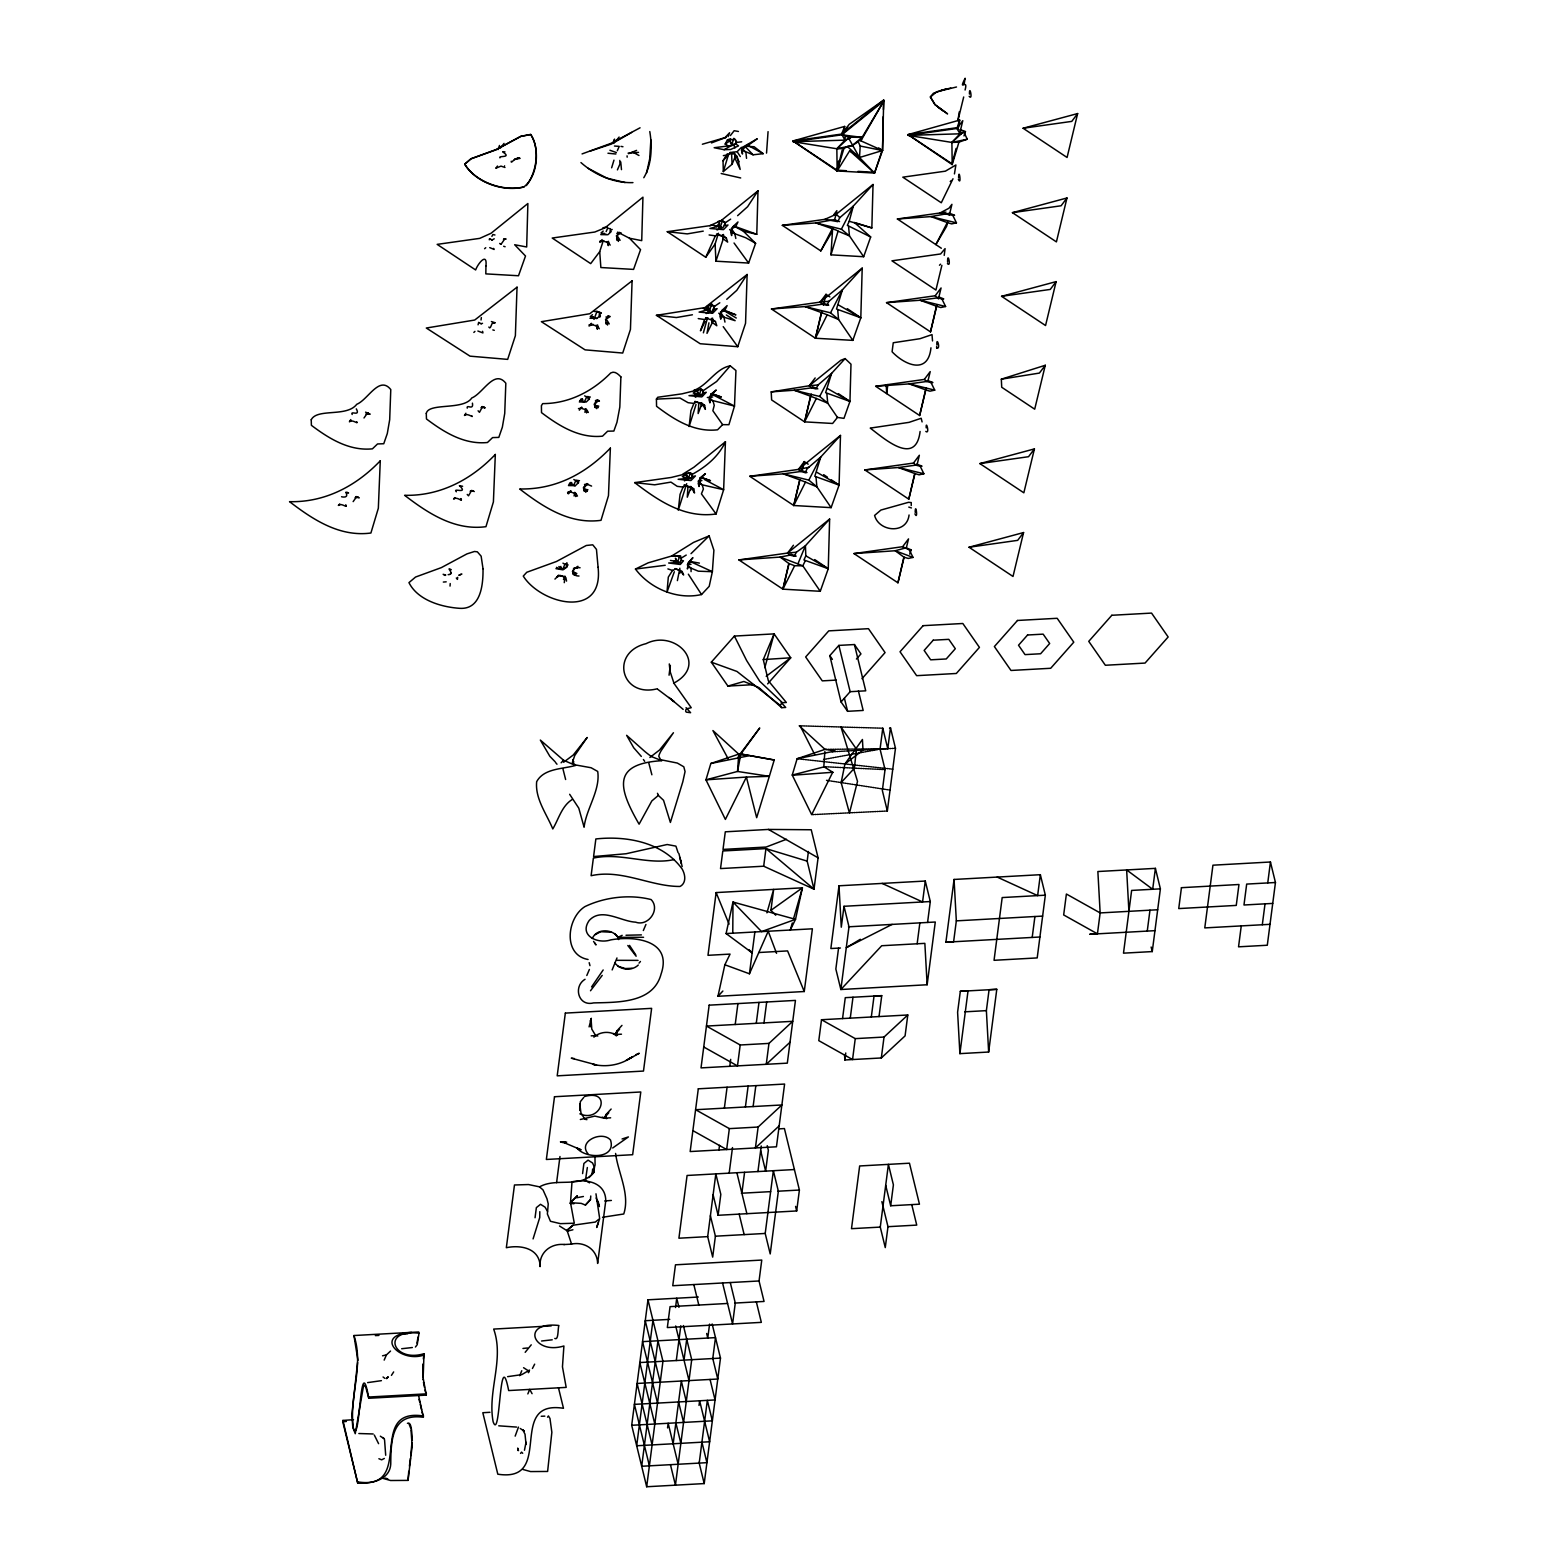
<?xml version="1.0" encoding="UTF-8"?>
<svg xmlns="http://www.w3.org/2000/svg" width="1565" height="1565" viewBox="0 0 1565 1565"><rect width="100%" height="100%" fill="white"/><g stroke="black" fill="none" stroke-linecap="round" stroke-linejoin="round"><path stroke-width="1.5" d="M677.391 580.615L679.856 568.212M732.772 933.19L732.987 902.027L795.509 919.34L802.415 887.824L716.124 892.578L707.986 955.315L730.072 954.102L724.849 964.764L717.963 996.279L804.254 991.525L812.391 928.808L726.101 933.562L732.987 902.027L761.549 931.605L795.509 919.34L790.305 930.021L792.32 922.978M539.808 1211.682L539.749 1217.492L533.078 1238.913M587.345 1167.529L585.349 1181.066M650.884 139.872L649.69 158.867L646.599 172.874M699.027 395.671L701.277 389.079L682.066 393.832L657.73 397.256L656.42 399.114L656.557 406.294C674.359 419.753 694.156 432.507 717.572 429.808L722.619 424.643L728.918 424.702L734.494 406.098L735.941 370.533L730.249 365.858C715.948 368.225 707.713 385.44 693.823 390.409L701.277 389.333L703.624 390.409L716.633 381.488L730.249 365.858M686.057 707.654L690.595 712.701L686.37 712.153A3.56 2.465 -13.7 0 1 685.666 711.116L685.822 709.884A3.56 2.465 -13.7 0 1 686.82 708.749L691.241 707.713L674.026 683.436L670.113 671.541L670.309 665.399L669.057 675.2M599.532 1217.609L595.972 1193.802M734.122 226.162L743.453 231.268L755.602 243.318L748.618 263.057L715.929 261.199L715.107 244.042L718.394 233.244M725.436 441.76C718.609 456.413 706.461 466.429 692.786 474.038L690.419 472.982L682.966 474.058L693.882 467.25L725.436 441.76L723.636 489.728L716.066 513.985C684.433 518.485 658.493 500.82 634.705 482.626L671.209 477.462L690.419 472.728L688.17 479.32M747.131 274.481L745.546 323.29L737.761 346.706L700.181 343.733L656.42 315.328L704.876 307.62L747.131 274.481L736.782 290.347L726.747 299.306M743.453 231.268L756.775 234.3L757.988 190.832L721.191 220.567L709.845 225.673L667.277 231.698L705.756 257.266L715.107 244.042M854.275 222.406L870.668 236.98L863.665 256.719L830.976 254.841L832.639 228.236M829.626 519.071L805.427 545.716L805.819 555.849L803.94 559.957L828.257 568.721L829.626 519.071L787.586 553.051L738.915 559.918L782.891 589.164L820.256 591.296L828.257 568.721L814.719 559.585M840.483 435.422L820.745 457.019L814.798 476.308L839.094 485.091L840.483 435.422L798.424 469.402L749.772 476.288L793.748 505.515L831.113 507.647L839.094 485.091L831.367 479.868M845.1 358.6L831.602 373.37L825.635 392.678L849.952 401.442L850.988 364.195L845.1 358.6L840.816 360.283L809.281 385.753L771.212 391.876L771.623 399.936L804.606 421.865L832.619 423.469L837.471 417.425L843.965 418.364L849.952 401.442L838.351 393.617M862.198 268.143L842.459 289.74L836.493 309.029L860.809 317.793L862.198 268.143L820.138 302.123L771.467 308.99L815.443 338.236L852.827 340.368L860.809 317.793L847.271 308.657M870.668 236.98L847.35 225.38L849.228 221.271L871.842 227.942L873.035 184.494L836.238 214.229L824.912 219.335L782.324 225.34L820.803 250.928L831.582 232.618M843.457 133.318L844.67 126.413L792.986 140.948L837.158 170.937L874.522 173.069L882.523 150.514L883.247 116.632M883.443 109.55L883.716 100.082L849.208 124.359L841.657 134.062L792.986 140.948L836.962 170.174L846.313 170.702M847.447 146.582L852.24 145.545L862.1 137.387L858.207 141.75L860.202 146.034L882.523 150.514L860.867 140.85L862.1 137.387L851.458 137.231L841.833 134.825L883.892 100.845L862.1 137.387L841.833 134.825L793.181 141.711L836.845 148.773L843.887 148.519L847.447 146.582L859.498 157.517L882.523 150.514L883.716 100.082L841.657 134.062L844.963 140.146L836.845 148.773L837.158 170.937L849.697 150.749L859.498 157.517L874.522 173.069L882.327 149.751M560.818 567.802L560.857 566.393M571.675 484.172L571.714 482.763M582.513 399.721L579.754 400.601L582.532 400.66L582.571 399.114M357.563 1362.548L351.832 1414.76L352.79 1427.358L355.255 1433.716L363.686 1384.927L365.74 1387.079L368.773 1398.269L426.286 1395.1L423.333 1378.98M411.947 1442.597L410.773 1455.626M715.929 261.199L723.265 238.878L723.48 234.476M621.481 169.626L620.738 161.899M708.945 322.82L706.989 333.365L712.368 322.527L712.623 318.106M528.54 1370.588L528.422 1372.701L529.518 1370.099L521.751 1374.637L507.627 1376.652M687.915 486.911L687.289 497.2L691.084 487.087L683.925 485.091L693.764 488.886L694.527 493.014L691.084 487.087L693.764 488.886M698.773 403.261L698.147 413.551L701.942 403.457L694.762 401.442L704.602 405.237L705.385 409.365L701.942 403.457L704.602 405.237M860.202 146.034L859.498 157.517L848.563 138.033L851.458 137.231M914.919 513.829C918.342 521.165 915.466 501.035 915.192 512.303M936.633 346.55L936.633 347.763M958.328 179.271C961.751 186.607 958.876 166.457 958.602 177.725M742.182 148.401L742.475 154.055L741.536 150.436L743.179 146.914L757.284 138.757L746.779 146.288L743.179 146.914M679.836 573.24L680.032 570.443L674.985 568.623L682.105 571.381L683.631 575.001L680.032 570.443M738.582 756.306L737.526 771.447L705.952 779.84L725.378 819.414L746.407 777.062L769.334 776.338L774.225 759.984L740.832 754.017L737.78 757.773M824.872 751.552L823.816 766.694L833.128 772.445M766.537 153.096L768.063 131.636M422.804 1364.132L422.765 1377.122M539.612 1186.837C556.397 1177.213 581.026 1189.009 594.035 1172.165L594.407 1167.236L592.568 1162.991L588.068 1160.154L583.902 1163.48L582.591 1173.593M844.963 140.146L845.276 135.959L850.382 137.955L844.963 140.146L793.181 141.711M958.093 129.289L959.717 120.075L908.052 134.59L952.205 164.599L951.892 142.435L960.01 133.808L960.323 129.621L965.448 131.617L963.981 135.92M571.01 1202.742L581.202 1203.368L585.427 1205.07L590.474 1199.612L590.768 1195.993M482.607 331.291L482.705 332.034M341.581 496.692C340.779 496.692 349.249 498.863 346.061 492.779M911.241 505.554L911.26 502.561L908.463 502.326L880.919 510.053L874.6 515.433C878.806 531.807 906.781 534.682 909.069 514.983M922.098 421.924L921.179 418.266L909.069 422.354L870.257 428.106C884.577 438.983 915.779 466.663 920.103 431.471M592.665 1168.996L592.118 1174.22L588.988 1177.623M719.802 302.788L714.462 306.388L712.016 311.533L708.925 311.65L703.35 308.442L706.891 307.464M563.596 762.253L573.26 755.015L587.149 737.487L574.746 755.504L572.36 762.468L575.294 764.894L591.12 767.75L597.713 771.447C600.53 790.266 586.249 808.694 584.097 827.22L578.796 808.186L569.66 794.296M730.659 219.139L725.378 222.7L722.874 227.884L712.701 225.008L709.845 225.673M566.863 562.676C568.486 569.327 560.72 570.208 556.475 567.352M423.352 1358.929L424.017 1353.686C392.874 1363.174 380.452 1328.802 419.009 1333.204L418.716 1331.972L353.944 1335.532C364.273 1366.03 348.76 1397.369 353.397 1428.199C360.459 1447.605 359.637 1345.744 368.773 1398.269M418.579 1395.511L423.411 1417.264C393.324 1413.156 390.976 1437.042 390.781 1461.945C391.367 1479.786 371.883 1483.933 357.739 1483.17L342.755 1421.685L342.931 1420.433L353.514 1419.69M357.739 1483.17L342.931 1420.433M419.009 1333.204L417.229 1344.648L415.429 1347.015M408.739 1471.315L408.035 1480.392L390.565 1480.51L381.86 1478.064M409.424 1466.092L410.441 1458.247M408.035 1480.392L412.162 1446.099L411.008 1429.999M424.017 1353.686L423.078 1379.704M556.592 1182.651L559.977 1156.515M712.153 1323.97L720.487 1358.107L704.211 1483.581L646.678 1486.75L631.693 1425.285L647.969 1299.811L698.303 1297.033M652.957 1320.312L636.681 1445.767L709.63 1441.756L699.633 1400.773L699.027 1405.429M657.965 1340.794L641.689 1466.268L706.911 1462.669L701.922 1442.167M646.678 1486.75L662.954 1361.276L647.969 1299.811M675.532 1307.518L676.726 1298.226L678.956 1307.342M667.551 1427.926L668.157 1423.27L678.154 1464.253M676.295 1360.533L680.814 1325.692M673.165 1443.771L681.303 1381.034L686.292 1401.516M684.003 1360.122L686.722 1339.21M710.393 1215.712L715.401 1236.193L712.681 1257.106L707.693 1236.624L715.831 1173.887L720.819 1194.369L718.1 1215.281L796.683 1210.958L799.402 1190.046L784.417 1128.561L779.624 1128.834M718.941 1149.962L719.528 1145.306M724.36 1108.137L727.079 1087.225M729.779 1066.313L730.698 1059.349M735.217 1024.488L737.917 1003.576M790.032 1042.231L766.263 1064.317L768.963 1043.405L792.731 1021.319L706.441 1026.073L740.206 1044.99L737.487 1065.902L703.741 1046.985M724.849 964.764L749.439 973.782L754.878 931.977M763.681 866.208L765.95 848.602L807.168 861.122L814.015 889.174L763.681 866.208L720.526 868.575L722.815 850.969L765.95 848.602L814.015 889.174L818.084 857.816L811.237 829.763L768.435 829.43L725.299 831.817L723.01 849.423L766.165 847.037L786.452 839.27M709.591 1324.107L707.771 1338.036L706.676 1333.497M729.173 1173.144L732.498 1147.575M699.203 1463.079L707.341 1400.362L712.349 1420.844L631.693 1425.285M745.41 1106.964L748.129 1086.051M756.267 1023.334L758.986 1002.422M775.77 915.232L770.939 910.321L773.638 889.409L766.928 912.845M741.869 1193.215L744.588 1172.302M753.117 1106.553L755.836 1085.641M763.974 1022.904L766.694 1001.991M692.884 1130.634L726.649 1149.532L729.349 1128.619L695.603 1109.722L781.894 1104.968L758.125 1127.035L755.406 1147.947L779.174 1125.881M757.929 1171.559L761.255 1145.991M807.168 861.122L808.42 851.477M759.045 1280.972L761.764 1260.06L675.474 1264.813L672.754 1285.726L759.045 1280.972L764.053 1301.454L734.768 1303.078M765.207 1233.455L773.364 1170.718L778.353 1191.2L770.215 1253.937L765.207 1233.455L715.401 1236.193M821.508 1019.734L818.788 1040.647L852.553 1059.544L855.253 1038.632L821.508 1019.734L907.798 1014.981L905.079 1035.893L881.31 1057.96L844.846 1059.975L844.572 1055.103M927.576 922.45L930.295 901.538L925.287 881.036L838.996 885.79L830.859 948.527L840.444 947.999M838.566 948.116L835.847 969.028L840.855 989.51L927.145 984.757L935.283 922.02L848.465 926.813M930.295 901.538L844.005 906.291L841.285 927.204L838.996 885.79M842.557 1018.561L845.276 997.668L881.741 995.653L879.021 1016.565M886.181 811.061L887.335 811.003L882.347 790.521L885.047 769.608L880.058 749.126L882.777 728.214L881.623 728.175M844.846 1059.975L845.746 1052.991M850.264 1018.15L852.984 997.238M886.592 748.716L887.766 748.696L890.485 727.784L889.526 728.195M887.335 811.003L895.473 748.285L890.485 727.784M871.314 1016.976L874.033 996.064L881.741 995.653M881.31 1057.96L884.029 1037.047L907.798 1014.981M880.273 1227.097L888.411 1164.38L893.4 1184.861L890.681 1205.774L919.457 1204.189L909.461 1163.206L859.654 1165.964L851.497 1228.682L880.273 1227.097L885.262 1247.598L887.981 1226.686L881.878 1201.646M917.149 943.773L919.868 922.861M925.287 881.036L922.568 901.949L882.151 883.423M954.063 879.452L956.332 920.866L953.613 941.758L945.906 942.189L954.063 879.452L1040.353 874.698L1045.342 895.18L1037.204 957.917L994.049 960.304L1002.187 897.567L1045.342 895.18M996.788 989.315L960.323 991.31L957.604 1012.222L959.893 1053.636L988.65 1052.032L996.788 989.315L989.08 989.726L986.38 1010.638L988.65 1052.032M959.893 1053.636L968.031 990.899L960.323 991.31M1032.196 937.435L1034.915 916.523M1040.353 874.698L1037.634 895.61L997.198 877.085M1154.97 930.666L1089.729 934.266L1097.437 933.836L1100.156 912.923L1097.867 871.529L1155.4 868.36L1160.389 888.842L1152.251 951.579L1123.494 953.163L1131.632 890.426L1160.389 888.842M1147.262 931.077L1149.962 910.184M1155.4 868.36L1152.681 889.272L1126.643 869.944L1128.913 911.339M1241.26 925.913L1238.541 946.825L1267.298 945.24L1275.455 882.504L1270.447 862.002L1212.934 865.191L1204.776 927.908L1270.017 924.328M1262.309 924.739L1265.029 903.827M1267.748 882.914L1270.447 862.002M723.265 238.878L723.656 236.159L716.477 234.163L726.317 237.958L727.666 242.125L723.265 238.878L722.541 234.672M385.694 1455.254L384.54 1439.643M616.63 1034.172L617.119 1030.67L621.97 1025.388M605.772 1117.801L606.261 1114.319L611.132 1109.037M418.031 1337.077L416.975 1343.161M499.959 157.85C497.885 155.326 512.342 158.28 502.932 152.079M712.799 319.808L715.459 321.608L716.809 325.755L712.368 322.527L712.799 319.808L711.058 318.947M965.077 90.007C968.579 77.096 957.663 93 965.136 78.25L964.177 83.727M932.525 340.935L932.016 334.617L920.005 338.705L893.263 342.755L892.089 351.773C905.353 365.701 928.299 374.602 930.96 347.821M450.035 586.093L450.211 583.549M352.184 414.49C349.875 410.108 360.791 417.112 356.311 408.856M467.25 408.152C466.135 403.848 473.882 410.949 472.434 403.144M456.393 491.782C451.952 487.341 468.581 494.579 459.777 485.952M584.958 412.378L585.564 408.641M574.101 496.007L574.727 492.29M959.267 111.839L957.897 120.681L963.688 96.991M613.793 143.471L614.556 139.109L613.226 142.65M843.887 148.519L837.158 170.937L838.586 160.96M589.086 1026.894L591.335 1018.306L590.377 1021.221L590.866 1019.539L591.061 1027.012L591.061 1018.815L591.785 1029.124L595.678 1035.6L597.791 1036.01M738.66 755.934L759.729 727.979L740.832 754.017L737.526 771.447L769.334 776.338L756.678 817.693L746.407 777.062L705.952 779.84L710.843 763.485L738.719 754.134L748.109 755.934L710.843 763.485M501.113 244.16L504.576 239.23L503.48 239.367L506.121 239.034L504.263 238.78M947.588 262.157C947.412 250.028 951.598 268.163 947.431 263.566M850.558 812.783L849.404 812.841L841.148 782.578L844.944 763.955L862.432 739.482L863 750.085L844.944 763.955L846.137 764.092M719.098 227.453L719.587 222.7L716.555 226.671L709.943 228.47L723.5 229.625L727.999 224.988L724.615 225.653L725.378 222.7L721.191 220.567M708.26 311.083L708.73 306.329L705.756 310.3L699.086 312.1L712.642 313.254L717.142 308.638L713.777 309.303L714.462 306.388L712.153 304.784M944.204 255.388L945.084 248.62L940.624 253.96L891.952 260.827L935.929 290.053L941.876 265.365M478.675 322.312L478.068 324.816M489.278 239.817L489.532 238.682M821.39 312.57L827.2 314.8L815.443 338.236L821.39 312.57L805.036 306.584L771.467 308.99M810.533 396.199L816.343 398.449L804.606 421.865L810.533 396.199L794.179 390.233L771.212 391.876M799.676 479.849L805.505 482.098L793.748 505.515L799.676 479.849L783.341 473.862L749.772 476.288M820.256 591.296L802.825 565.826L794.648 565.728L782.891 589.164L788.819 563.498L780.172 557.081L738.915 559.918M969.459 94.096C969.283 83.395 973.234 101.373 969.146 96.287M930.51 331.878L936.437 306.212L920.103 300.245L886.533 302.651L930.51 331.878L936.848 305.527M919.653 415.527L925.58 389.861L909.245 383.875L875.676 386.301L919.653 415.527L926.323 387.787M936.907 345.024C936.222 335.419 941.132 349.328 936.809 348.154M908.796 499.176L914.723 473.51L898.388 467.524L864.819 469.93L908.796 499.176L914.919 473.745M897.938 582.806L903.885 557.14L895.219 550.743L853.962 553.58L897.938 582.806L904.061 557.394M926.226 427.871C925.658 419.009 930.177 434.796 925.795 431.412M837.158 170.937L842.166 150.142M834.751 219.452L836.864 210.669L833.93 214.562M815.443 338.236L821.801 311.885M823.386 305.292L826.027 294.318L829.88 296.92M804.606 421.865L811.276 394.126M793.748 505.515L799.871 480.083M802.082 470.85L804.312 461.597L808.186 464.199M782.891 589.164L789.014 563.733M952.029 163.836L956.098 148.421M960.558 129.934L962.788 120.681L956.9 128.487L908.228 135.373L951.892 142.435L958.934 142.161L967.287 139.207L963.61 131.675L951.892 142.435L967.287 139.207M947.705 221.897L946.649 226.279L935.85 244.59L947.295 222.582L951.657 223.893L956.45 222.836L952.772 215.324L939.959 212.996L948.977 208.223L951.931 204.33L949.29 215.305M938.433 298.954L941.074 287.96L935.185 295.765L886.533 302.651M927.986 380.862L930.216 371.609L924.328 379.415L875.676 386.301M917.149 464.492L919.359 455.259L913.49 463.064L864.819 469.93M906.291 548.141L908.522 538.888L902.633 546.694L853.962 553.58M1077.639 113.56L1067.076 157.478L1023.099 128.252L1077.639 113.56L1071.771 121.385L1023.099 128.252M1066.978 197.972L1056.414 241.89L1012.438 212.664L1066.978 197.972L1061.09 205.778L1012.438 212.664M1056.121 281.622L1045.557 325.54L1001.58 296.313L1056.121 281.622L1050.252 289.427L1001.58 296.313M1045.283 365.271L1034.7 409.189L1001.717 387.259L1001.326 379.18L1039.395 373.076L1045.283 365.271L1001.326 379.18M1034.426 448.901L1023.843 492.818L979.886 463.592L1034.426 448.901L1028.538 456.706L979.886 463.592M1023.569 532.55L1013.005 576.468L969.028 547.241L1023.569 532.55L1017.68 540.355L969.028 547.241M564.261 582.669L565.082 576.742L557.805 575.568M849.502 812.841L857.522 781.404L840.992 727.001L856.388 749.048L854.431 768.161L841.148 782.578M707.36 318.438L703.389 332.836M954.435 173.911L955.882 164.99L945.377 171.172L902.809 177.178L941.289 202.765L953.007 178.762M587.11 410.989L586.601 412.906L586.288 409.111M576.253 494.638L575.764 496.555L575.431 492.74M849.228 221.271L853.316 206.091L873.035 184.494M498.042 149.555L499.509 145.447M688.013 566.863L687.407 568.975L688.228 562.657L692.904 557.649L688.463 563.302L688.013 566.863L698.342 571.186L712.368 571.695L713.894 550.234L709.141 535.876L693.549 542.409L671.698 556.005L648.184 562.833L635.449 569.054C650.179 588.694 677.293 600.08 701.531 594.543L709.199 586.347L712.368 571.695L689.519 561.189M608.511 241.323L608.296 245.607L607.142 241.538M836.962 170.174L838.938 163.151M519.697 1375.694L521.771 1370.744M793.67 918.283L802.415 887.824L770.939 910.321M589.399 969.439L586.797 975.504M643.332 930.529L645.934 924.465M830.976 254.841L838.058 231.17L836.59 230.231L815.893 222.934L782.324 225.34M952.205 164.599L958.934 142.161M793.025 775.203L832.697 772.288L811.668 814.661L792.242 775.066L797.133 758.732L825.009 749.381L835.084 750.887M611.641 167.807L613.969 160.139M734.768 157.772L740.167 169.411L737.174 156.441L733.046 152.509L734.748 154.055L734.768 157.772L732.107 164.227L723.323 171.602L728.684 153.937M597.634 324.972L597.361 329.256L596.206 325.187M696.034 404.455L689.128 426.521L690.908 410.773L693.901 403.418L697.247 401.638M515.159 1436.142L518.465 1427.104M593.976 319.377L596.989 311.396L594.309 311.455M457.684 577.309L457.43 579.363L456.315 578.013M617.608 232.109L629.463 238.232L640.554 249.657L633.571 269.395L600.862 267.537L599.708 251.652L602.779 242.242M764.815 667.668L774.108 633.884L734.396 636.075L711.312 662.171L727.921 686.076L753.606 684.648M731.657 144.997L733.868 138.287M720.448 226.769L722.6 220.235L718.042 221.467M709.591 310.398L711.742 303.884L706.774 306.642M598.339 1222.539L596.676 1227.488L599.708 1218.568L595.346 1222.05L573.044 1225.219L566.941 1230.11L571.577 1244.136L563.87 1244.547M599.199 315.465L599.552 312.413L597.869 312.276M564.945 576.116L563.478 579.5M448.157 574.668C455.885 574.394 444.636 566.119 451.287 569.758M686.683 483.702L678.271 510.17L680.051 494.403L683.044 487.067L686.409 485.287M677.332 562.97L679.582 556.377L671.698 556.005L680.619 555.868L681.323 560.544L679.503 562.539L668.646 562.989L680.286 564.476L683.475 560.818L681.205 560.231M909.715 554.147L911.182 549.824L906.057 547.828L895.219 550.743L913.021 557.414L909.343 549.902L902.633 546.694M732.166 228.412L731.638 235.572L730.757 232.422L732.772 226.827L737.976 221.956L735.687 226.671L732.166 228.412L732.772 226.827M721.309 312.061L720.78 319.201L719.9 316.052L721.915 310.476L727.119 305.605L724.83 310.379L721.309 312.061L721.915 310.476M610.057 231.816L610.487 228.705L608.824 228.549M612.15 969.928L616.982 957.956M711.058 394.106L709.043 399.701L709.923 402.851L711.058 394.106L716.242 390.018L710.451 395.71L713.973 394.38L721.328 397.06L713.092 394.243M700.201 477.755L698.205 483.35L699.066 486.5L700.201 477.755L705.385 473.667L699.594 479.34L703.115 478.029L710.49 480.709L702.235 477.873M674.319 571.753L667.003 592.118L668.314 577.113L672.559 570.443L676.021 568.897M715.459 321.608L705.619 317.812L708.104 318.008L704.563 319.514L700.455 330.841L705.091 321.334M339.703 503.95L338.549 505.436C341.307 502.287 347.899 508.997 345.826 504.908M454.75 497.611L453.615 499.098C457 495.851 463.338 503.128 460.873 498.57M571.069 1244.155C584.332 1241.241 597.282 1249.3 597.634 1263.444L605.772 1200.727C605.616 1182.475 586.582 1178.68 572.007 1181.81L570.501 1202.663L577.329 1195.797L570.501 1202.663L574.296 1223.224L560.407 1223.654L550.45 1221.287L547.378 1213.99L548.239 1203.896L546.987 1198.77L543.016 1189.909L539.534 1186.857L528.501 1184.549L514.474 1184.979L506.336 1247.716C520.91 1244.586 539.945 1248.381 540.101 1266.633C538.888 1252.528 550.88 1243.099 564.398 1244.527M734.2 143.96L724.106 149.692L714.149 147.716L734.005 145.232L736.763 142.435L735.315 139.481L733.32 139.285M705.756 257.266L715.361 235.826L718.961 234.359M728.097 136.585L729.603 132.751L724.928 137.7M841.657 134.062L844.67 126.413M963.61 131.675L965.448 131.617L960.01 133.808L956.9 128.487L959.717 120.075M797.974 563.752L805.427 545.716L796.409 552.21L794.296 556.24L789.914 555.125L780.172 557.081L802.825 565.826L805.153 561.013M527.835 1393.926L529.713 1389.387L532.08 1393.691M679.503 562.539L681.166 562.872M781.15 702.372L785.689 707.458L781.737 707.673L780.074 705.287L782.383 702.685L786.334 702.47L768.356 680.775L763.27 659.589L774.108 633.884L790.716 657.789L767.613 683.885M603.171 969.967L591.57 986.948M384.168 1360.102L386.438 1354.879L390.546 1351.064M606.144 231.6L607.846 227.747L606.731 227.14L594.798 232.031L552.21 238.037L590.69 263.624L599.708 251.652M350.814 419.577L349.406 421.807C351.714 418.892 358.287 424.252 356.761 422.178M465.881 413.238L464.472 415.449C467.211 412.456 474.058 418.442 471.808 415.84M749.439 973.782L768.219 931.234L776.553 953.339M617.314 150.729L619.231 146.367L614.478 146.034M584.664 401.344L586.621 397.06L584.684 395.847M573.807 484.993L575.764 480.709L573.827 479.496M562.97 568.623L564.926 564.359L562.97 563.146M547.535 1417.186L548.435 1415.934L549.961 1418.438L551.858 1432.288L547.613 1471.452L530.574 1471.57L522.749 1469.418M407.428 1423.309C412.182 1420.824 411.771 1436.377 412.319 1440.367M839.544 221.604L834.419 219.609L815.893 222.934L841.383 229.194L853.316 206.091L839.818 217.633L837.705 221.663L824.912 219.335M830.526 312.824L842.459 289.74L828.961 301.282L826.848 305.312L822.466 304.197L805.036 306.584L830.526 312.824L838.586 319.514L852.827 340.368M819.688 396.473L831.602 373.37L818.104 384.912L816.011 388.961L811.609 387.846L794.179 390.233L819.688 396.473L827.729 403.164L837.471 417.425M808.831 480.122L820.745 457.019L807.247 468.561L805.153 472.61L800.771 471.495L783.341 473.862L808.831 480.122L816.891 486.813L831.113 507.647M451.013 572.986L450.446 573.866M820.803 250.928L832.228 228.92M525.175 1352.316L531.239 1344.824M532.433 1368.475L534.663 1364.152M497.494 166.027L495.772 168.277L500.976 166.105L504.986 167.475M524.471 1450.246L526.016 1442.245L526.075 1444.475L525.018 1434.225L522.788 1429.823L524.275 1431.212L520.226 1428.473M700.572 389.411L702.861 390.898L702.92 392.932L706.285 392.267L701.805 396.904L688.991 395.652L701.531 394.497L702.861 395.573M689.715 473.06L692.004 474.547L692.063 476.582L695.447 475.916L690.947 480.553L678.134 479.281L690.674 478.127M491.899 236.374L492.897 234.535L494.97 234.985M481.042 320.003L481.355 317.558M728.644 146.073L725.182 144.058L727.432 139.911L730.679 138.659M579.304 410.187L581.711 407.076M568.447 493.836L570.853 490.725L567.704 493.445L569.582 491.782M617.412 169.881L619.916 164.09L619.799 160.412M599.786 317.186L600.412 316.071M617.119 1030.67L614.986 1034.524L616.375 1035.913M606.261 1114.319L604.149 1118.173L594.817 1116.099L580.341 1119.503M860.867 140.85L883.892 100.845M616.317 235.924L621.051 232.774M605.479 319.573L610.194 316.521L607.572 316.013M592.313 938.491C596.558 928.358 612.424 928.651 618.019 937.337L618.625 939.587M443.325 582.063L446.201 581.828M723.323 171.602L723.03 160.726L727.373 153.703M602.212 975.386L590.494 990.762M594.622 403.203L599.082 400.562L595.346 400.933L596.891 400.894M583.765 486.852L588.225 484.211L584.508 484.563L586.034 484.544M643.802 177.725C651.862 164.286 652.292 146.699 649.788 131.558M711.977 312.53L714.031 309.322M391.426 1375.381L393.656 1371.918M741.536 150.436L748.363 144.352M757.988 190.832L747.62 206.697L737.604 215.677M557.473 577.172L558.842 575.255L554.949 579.089M567.234 566.863L562.989 569.836L555.947 568.662M841.833 134.825L847.721 127.019M826.848 305.312L828.687 305.234L823.562 303.238L822.466 304.197L820.138 302.123L826.027 294.318M817.83 388.883L812.705 386.888L811.609 387.846L809.281 385.753L815.169 377.947M805.153 472.61L806.973 472.532L801.847 470.537L800.771 471.495L798.424 469.402L804.312 461.597M794.296 556.24L796.135 556.162L791.01 554.166L789.914 555.125L787.586 553.051L793.455 545.246M520.558 1453.416L521.575 1452.124L522.71 1453.298M723.03 160.726L730.738 152.529L730.053 153.703L734.2 153.742M504.047 143.393L500.487 147.912M619.114 137.055L615.495 141.633M611.23 231.542L607.944 234.691L600.764 234.613M730.386 135.568L734.161 130.717L738.445 131.48M600.373 315.191L597.106 318.341L589.927 318.262M491.88 240.13L494.227 238.78M602.114 239.602L599.806 242.34L603.738 240.58M386.653 1378.628L388.237 1376.77L386.418 1378.413M591.355 323.309L589.046 326.029L592.881 324.229M639.048 963.101L640.437 961.477M619.642 1029.105L614.986 1034.524C608.492 1030.826 599.356 1032.059 593.898 1037.145M608.785 1112.735L604.149 1118.173L610.643 1117.821M858.403 690.908L863.176 710.451L847.604 711.312L841.07 701.942L829.802 655.637L838.86 645.406L854.431 644.545L860.946 653.916L856.427 659.041M841.07 701.942L850.147 691.691L865.719 690.83L854.431 644.545M861.982 678.682L885.066 652.585L868.458 628.68L828.765 630.871L805.662 656.967L822.271 680.873L836.297 680.09M585.427 1205.07L590.474 1199.612M717.963 996.279L722.874 991.036M594.035 1172.165L592.118 1174.22L595.091 1164.966L594.954 1156.32M691.006 553.677L709.141 535.876M701.159 395.182L703.311 392.952L702.861 390.898M690.322 478.812L692.454 476.582L692.004 474.547M561.131 762.781L563.576 760.257L575.529 765.461C562.461 769.197 543.955 768.2 536.658 781.678C534.995 798.796 546.576 813.761 552.797 828.941C558.685 819.004 561.855 805.916 572.144 799.539M729.896 152.548L737.135 151.688L741.517 147.306M473.843 332.445L474.938 331.369M939.489 265.248L940.585 264.172M619.584 232.305L616.669 236.041L616.943 240.384M608.726 315.974L605.812 319.671L606.105 324.014M484.602 248.737L485.756 247.7M950.229 181.54L951.383 180.503M567.802 1229.894L573.044 1225.219M482.529 323.329L481.022 323.779M526.349 185.589C536.678 172.678 540.238 148.127 530.672 134.512L520.754 136.448L496.066 149.829L471.045 158.828L464.746 164.208C475.682 182.146 503.226 191.889 523.845 186.939C538.047 176.023 539.984 148.499 530.652 134.453L520.812 136.292L496.027 149.575L470.948 158.75L464.727 164.149C475.467 182.42 503.147 192.241 523.864 186.998M603.21 231.072L601.019 232.97L606.261 234.437M592.47 314.702L590.259 316.6L596.813 318.517M597.869 399.897L594.504 405.159L595.248 407.643L594.876 406.254L598.163 407.702L594.133 404.2M587.012 483.546L583.647 488.808L584.41 491.293L584.019 489.884L587.305 491.351L583.276 487.83M612.697 1147.986L628.406 1136.933L622.068 1138.987M583.706 1097.495L580.361 1101.643L579.793 1108.255L580.185 1110.622L579.774 1103.716L580.928 1112.774L584.821 1119.229L586.934 1119.64M638.266 965.038C631.849 971.356 619.74 970.163 614.732 962.631M585.036 979.279C573.044 986.42 578.248 1006.804 593.526 1002.911C617.686 1002.226 653.29 1003.439 661.056 974.115C672.852 940.037 634.197 935.577 610.604 939.919C597.771 944.282 578.62 935.596 589.183 920.513C601.508 906.996 620.777 921.452 635.586 922.157C648.419 926.871 660.665 909.206 651.099 899.562C629.834 894.124 604.716 897.038 584.899 906.624C566.941 917.872 562.578 954.963 588.068 959.482M766.204 676.295L790.716 657.789L763.27 659.589M459.23 575.079L461.088 574.277M595.306 934.598L600.686 931.684L610.976 932.192M809.085 467.27L798.424 469.402M717.024 229.938L721.426 228.138L719.607 225.693L716.555 226.671M706.167 313.567L710.569 311.768L708.749 309.322L705.756 310.3M695.31 397.217L699.477 394.478L697.149 390.957L693.217 392.971L698.088 395.299M684.472 480.866L688.639 478.127L686.292 474.606L682.36 476.601L687.231 478.949M725.182 144.058L729.896 140.83L730.307 142.122M339.292 504.673L338.412 505.26L339.938 504.595M673.576 683.259C709.512 664.264 674.887 628.895 646.071 643.665C609.724 652.331 620.894 698.049 657.163 688.815M458.917 575.216L461.89 574.042M686.233 555.066L681.147 558.177L678.858 556.69M858.207 141.75L852.24 145.545L836.845 148.773L848.563 138.033L850.382 137.955M557.14 576.683L559.135 575.47M886.279 385.538L887.844 384.579L886.67 393.597L886.279 385.538L887.257 389.079M629.952 1058.37L632.827 1056.629L626.215 1060.366L629.952 1058.37C619.134 1065.315 605.616 1067.31 593.174 1064.376L596.519 1064.963L571.284 1058.175L574.355 1058.566M631.595 132.438L611.348 144.078L590.142 151.101M860.339 939.274L846.274 947.686L892.128 924.406M674.182 859.537C648.301 865.484 620.366 852.103 593.37 858.109L591.101 875.715C621.814 868.849 650.59 886.651 680.012 886.455A19.582 12.5 44.1 0 0 682.262 869.201C663.227 842.361 626.841 835.553 595.854 838.957L593.585 856.564L626.078 853.747L667.179 844.513L675.923 846.137L678.075 852.671M629.013 1058.918L639.263 1053.284L636.075 1054.595M628.563 153.683L636.583 150.377M724.106 149.692L730.601 149.477L738.543 145.897L736.039 144.156L735.707 141.183L736.763 142.435L741.693 141.789M649.886 757.48L659.589 749.968L673.439 732.733L661.193 750.613A26.566 4.441 -49.4 0 0 658.806 756.345L660.626 759.71L677.312 763.055L683.807 766.791L685.059 771.565L682.81 781.796L670.387 822.447L663.54 800.302L658.356 795.431L651.822 800.947L639.087 824.188C618.527 788.447 611.387 763.74 661.819 760.688L651.822 756.736A26.566 2.797 43.6 0 1 644.858 751.513L626.626 735.315L633.727 747.777L641.317 756.423M577.876 566.295L573.67 569.347L573.025 574.316M590.318 396.982L588.127 398.136L587.031 396.356M579.48 480.631L577.27 481.785L576.174 480.005M384.325 1458.443L381.684 1459.832L378.887 1458.736M599.708 313.959L601.332 313.117M610.585 230.309L612.208 229.468M614.595 933.62L618.019 937.337L622.166 935.322M640.065 127.802L611.035 143.334L582.063 153.918M673.713 561.542L676.002 560.505L677.782 561.776L670.466 560.427M688.463 563.302L691.847 561.757L699.399 563.107M570.384 484.857L571.675 484.309L568.897 484.25L573.69 485.365M602.779 227.942L606.144 226.905L642.941 197.19L641.728 240.638L629.463 238.232M591.981 317.441L593.389 316.873M602.799 233.811L604.227 233.244M628.113 153.155L638.54 152.372M695.095 394.243L697.716 393.206L699.712 395.417M684.238 477.892L686.859 476.856L688.854 479.066M711.469 142.924L726.023 137.368M568.154 564.926L566.334 565.552M945.456 89.166L933.444 93.235L930.373 96.952L935.048 104.699L947.588 113.912L934.951 104.562L930.393 97.01L936.731 91.768L956.508 86.994M580.732 399.192L582.004 398.782M569.875 482.822L571.166 482.431M702.372 144.234L725.867 137.407M727.921 686.076L743.903 681.479L758.908 687.583L781.737 707.673M602.545 1217.277L623.75 1213.99C630.265 1194.115 618.058 1172.948 615.593 1153.444M570.638 483.644L571.655 483.35M482.881 406.9L485.15 407.917L482.04 406.567L484.387 407.448L481.042 407.643L482.431 406.841L479.457 412.338L478.088 410.793M356.135 496.535L358.483 497.435L355.138 497.631L356.527 496.809L353.142 501.622M473.1 491.019L470.185 491.273L471.574 490.471L468.522 495.831L467.231 494.442M792.242 775.066L824.54 766.733M940.8 90.418L950.796 88.051M568.349 1230.892L572.927 1229.777M573.475 568.31L577.563 568.134M584.449 1096.537C612.424 1088.594 601.371 1123.474 579.872 1113.83M382.545 1355.799L386.438 1354.879M381.41 1380.663L367.618 1382.619M945.593 306.486L920.103 300.245L937.513 297.859L941.915 298.974L945.593 306.486L940.8 307.522L936.437 306.212M934.735 390.135L909.245 383.875L926.676 381.508L931.058 382.623L934.735 390.135L929.943 391.172L925.58 389.861M923.878 473.765L898.388 467.524L915.818 465.138L920.2 466.253L923.878 473.765L919.085 474.821L914.723 473.51M913.021 557.414L908.248 558.451L903.885 557.14M797.133 758.732L834.399 751.18M576.605 1197.773L583.412 1196.482M823.562 759.475L824.696 759.26M825.851 759.064L827.005 758.849M828.159 758.634L829.313 758.419M830.467 758.203L831.621 758.008M832.776 757.793L833.93 757.577M835.084 757.362L836.238 757.147M837.392 756.951L838.547 756.736M839.701 756.521L840.855 756.306M842.009 756.091L843.163 755.875M844.318 755.68L845.472 755.465M846.606 755.249L847.761 755.034M848.915 754.819L850.069 754.623M851.223 754.408L852.377 754.193M853.531 753.978L854.686 753.763M855.84 753.567L856.994 753.352M858.148 753.137L859.302 752.922M860.457 752.706L861.611 752.511M862.765 752.296L863.919 752.08M865.073 751.865L866.228 751.65M867.382 751.435L868.516 751.239M869.671 751.024L870.825 750.809M871.979 750.594L873.133 750.378M874.287 750.183L875.441 749.968M876.596 749.752L877.75 749.537M878.904 749.322L880.058 749.126M703.252 231.131L687.25 233.889L667.277 231.698M692.415 314.78L676.393 317.538L656.42 315.328M599.923 241.167L601.899 240.854M401.677 1348.737L412.338 1347.524M541.568 1341.009L552.23 1339.816M707.321 397.51L712.74 396.962M701.883 480.612L698.147 481.218L702.235 484.837L723.636 489.728L704.367 479.457M691.026 564.261L687.289 564.848L691.006 568.212L691.084 571.636M589.086 324.816L591.061 324.503M635.449 569.054L665.223 565.278M723.343 155.62L727.51 154.974M578.444 408.641L582.063 407.917L580.908 408.25L586.875 410.01L588.323 412.456M567.586 492.29L571.205 491.567L570.051 491.899L576.018 493.64L577.465 496.105M956.704 127.724L908.052 134.59L950.033 162.506M941.347 248.248L897.391 219.002L946.043 212.136M632.045 968.285L625.354 968.559L618.136 966.329M742.71 150.475L753.058 154.798L763.133 153.683L754.115 146.738L746.779 146.288M522.964 1348.463L527.425 1347.993M820.138 302.123L828.961 301.282M809.281 385.753L818.104 384.912M787.586 553.051L796.409 552.21M411.536 1332.402C372.431 1334.789 400.073 1363.682 424.311 1354.918M615.867 154.016L607.963 153.233M454.515 498.276L454.985 498.257M618.019 937.337L643.567 937.298M350.775 420.946L350.325 420.985M465.842 414.608L465.372 414.647M604.677 1200.942L611.387 1200.453M897.391 219.002L930.94 216.596L949.466 213.251L954.591 215.246L952.772 215.324M489.962 1412.295L482.822 1412.726L497.807 1474.191C555.516 1483.092 505.769 1399.384 563.478 1408.285L558.47 1387.803M591.198 1035.854L595.678 1035.6M727.432 139.911L735.315 139.481M832.189 751.787L833.343 751.728M834.497 751.67L835.651 751.591M836.786 751.533L837.94 751.474M839.094 751.415L840.249 751.337M841.403 751.278L842.537 751.22M843.692 751.161L844.846 751.083M846 751.024L847.154 750.965M848.308 750.907L849.443 750.828M850.597 750.77L851.751 750.711M852.905 750.633L854.06 750.574M855.194 750.515L856.348 750.457M857.503 750.378L858.657 750.32M859.811 750.261L860.965 750.202M862.1 750.124L863.254 750.065M864.408 750.007L865.562 749.948M866.717 749.87L867.851 749.811M869.005 749.752L870.16 749.674M871.314 749.615L872.468 749.557M873.622 749.498L874.757 749.42M875.911 749.361L877.065 749.302M878.219 749.244L879.374 749.165M880.508 749.107L881.662 749.048M882.817 748.989L883.971 748.911M885.125 748.853L886.26 748.794M887.414 748.716L888.568 748.657M889.722 748.598L890.876 748.539M892.03 748.461L893.165 748.403M894.319 748.344L895.473 748.285M1275.455 882.504L1246.679 884.088L1243.979 905L1272.736 903.416M641.396 934.892L626 935.244M956.332 920.866L1042.623 916.092M1157.689 909.754L1100.156 912.923L1066.391 894.026L1063.672 914.938L1097.437 933.836M616.962 960.323L638.051 960.382M758.829 952.518L787.586 950.914L804.254 991.525M945.906 942.189L1039.903 937.005M964.803 1011.831L986.38 1010.638M740.206 1044.99L768.963 1043.405M855.253 1038.632L884.029 1037.047M728.84 1128.658L758.125 1127.035M794.414 1169.544L687.074 1175.472L678.917 1238.208L707.693 1236.624M741.36 1193.234L770.645 1191.63M777.825 1191.219L799.402 1190.046M887.981 1226.686L916.738 1225.102L911.749 1204.6M727.569 1303.469L670.055 1306.638L667.336 1327.55L761.333 1322.366L756.345 1301.884M375.346 1335.61L378.945 1335.415M404.122 1334.026L407.702 1333.83M551.193 1325.907L493.679 1329.076C504.517 1359.555 487.302 1390.913 493.132 1421.724C500.741 1443.282 499.118 1342.027 508.664 1390.561L566.178 1387.392L562.461 1366.832L563.909 1345.978C532.765 1355.447 520.343 1321.095 558.901 1325.496C557.688 1328.352 558.744 1340.794 554.793 1338.447M669.742 1319.373L645.25 1320.723L660.234 1382.188M649.729 1341.244L642.55 1341.635L657.535 1403.101M650.257 1341.205L715.479 1337.625L712.779 1358.537L717.768 1379.019L637.111 1383.46L652.096 1444.925M720.487 1358.107L639.831 1362.548L654.816 1424.013M368.929 1397.017L426.463 1393.848M423.587 1416.012C365.858 1407.111 415.625 1490.819 357.916 1481.918M641.591 1403.961L634.412 1404.372L649.397 1465.838M642.12 1403.942L649.299 1403.551M649.827 1403.531L715.048 1399.932L710.06 1379.45M342.755 1421.685L346.374 1421.489M621.481 1034.191L614.986 1034.524L617.569 1035.013L613.128 1033.487M565.395 1142.137L561.874 1142.313L566.706 1142.117M812.626 814.622L813.761 814.563M814.915 814.504L816.069 814.446M817.223 814.406L818.358 814.348M819.512 814.289L820.666 814.23M821.821 814.172L822.955 814.113M824.109 814.054L825.264 814.015M826.418 813.957L827.572 813.898M828.707 813.839L829.861 813.78M831.015 813.722L832.169 813.683M833.304 813.624L834.458 813.565M835.612 813.507L836.766 813.448M837.901 813.389L839.055 813.35M840.209 813.291L841.364 813.233M842.498 813.174L843.652 813.115M844.807 813.057L845.961 813.018M847.095 812.959L848.25 812.9M851.693 812.724L852.847 812.685M854.001 812.626L855.155 812.568M856.29 812.509L857.444 812.45M858.598 812.391L859.752 812.333M860.887 812.294L862.041 812.235M863.195 812.176L864.349 812.118M865.504 812.059L866.638 812M867.793 811.961L868.947 811.902M870.101 811.844L871.236 811.785M872.39 811.726L873.544 811.668M874.698 811.629L875.833 811.57M876.987 811.511L878.141 811.452M879.295 811.394L880.43 811.335M881.584 811.296L882.738 811.237M883.892 811.179L885.027 811.12M616.395 152.568L609.92 150.26M941.915 298.974L943.734 298.895L938.609 296.9L937.513 297.859L935.185 295.765M931.058 382.623L932.877 382.545L927.771 380.549L926.676 381.508L924.328 379.415M920.2 466.253L922.039 466.174L916.914 464.179L915.818 465.138L913.49 463.064M909.343 549.902L911.182 549.824M541.236 1416.266L544.835 1416.129M498.746 1425.813L516.606 1427.084M358.855 1433.52L373.155 1433.97M908.228 135.373L960.01 133.808M656.42 399.114L679.953 398.019L688.072 402.694L693.901 403.418M632.945 182.616C614.008 183.242 594.954 175.026 580.948 162.564M825.733 749.381L826.907 749.361M828.081 749.342L829.235 749.342M830.409 749.322L831.582 749.302M832.756 749.302L833.93 749.283M835.104 749.263L836.258 749.263M837.432 749.244L838.605 749.224M839.779 749.224L840.953 749.205M842.127 749.185L843.281 749.185M844.454 749.165L845.628 749.165M846.802 749.146L847.976 749.126M849.149 749.126L850.304 749.107M851.477 749.087L852.651 749.087M853.825 749.068L854.999 749.048M856.172 749.048L857.327 749.029M858.5 749.009L859.674 749.009M860.848 748.989L862.022 748.97M863.195 748.97L864.349 748.95M865.523 748.931L866.697 748.931M867.871 748.911L869.045 748.892M870.218 748.892L871.372 748.872M872.546 748.872L873.72 748.853M874.894 748.833L876.067 748.833M877.241 748.813L878.395 748.794M879.569 748.794L880.743 748.774M881.917 748.755L883.09 748.755M884.245 748.735L885.418 748.716M580.067 567.762C571.695 565.708 569.875 576.077 578.991 576.037M502.971 151.668L504.986 151.903M616.786 233.361L618.527 233.361M605.929 317.01L607.67 317.03M518.719 158.182L517.702 157.713L520.108 158.358L514.318 159.474L519.013 157.85C513.105 158.769 510.933 164.403 511.246 161.215M814.641 754.389L800.145 725.827M801.3 725.867L802.454 725.886M803.588 725.925L804.743 725.964M805.897 725.984L807.031 726.023M808.186 726.062L809.34 726.082M810.474 726.121L811.629 726.16M812.763 726.18L813.917 726.219M815.072 726.258L816.206 726.297M817.36 726.317L818.515 726.356M819.649 726.395L820.803 726.414M821.958 726.453L823.092 726.493M824.246 726.512L825.401 726.551M826.535 726.59L827.689 726.61M828.844 726.649L829.978 726.688M831.132 726.727L832.287 726.747M833.421 726.786L834.575 726.825M835.73 726.845L836.864 726.884M838.018 726.923L839.173 726.943M840.307 726.982L841.461 727.021M842.616 727.04L843.75 727.079M844.904 727.119L846.059 727.158M847.193 727.177L848.347 727.216M849.502 727.255L850.636 727.275M851.79 727.314L852.945 727.353M854.079 727.373L855.233 727.412M856.388 727.451L857.522 727.471M858.676 727.51L859.811 727.549M860.965 727.569L862.119 727.608M863.254 727.647L864.408 727.686M865.562 727.705L866.697 727.745M867.851 727.784L869.005 727.803M870.14 727.842L871.294 727.881M872.448 727.901L873.583 727.94M874.737 727.979L875.891 727.999M877.026 728.038L878.18 728.077M879.334 728.116L880.469 728.136M825.714 766.791L826.868 766.85M828.041 766.889L829.196 766.948M830.369 767.006L831.524 767.065M832.697 767.124L833.852 767.183M835.025 767.222L836.179 767.28M837.353 767.339L838.507 767.398M839.681 767.456L840.835 767.515M841.99 767.554L843.163 767.613M844.318 767.672L845.491 767.73M846.645 767.789L847.819 767.828M848.973 767.887L850.147 767.946M851.301 768.004L852.475 768.063M853.629 768.122L854.803 768.161M855.957 768.219L857.131 768.278M858.285 768.337L859.459 768.395M860.613 768.454L861.787 768.493M862.941 768.552L864.115 768.611M865.269 768.669L866.443 768.728M867.597 768.787L868.771 768.826M869.925 768.885L871.099 768.943M872.253 769.002L873.407 769.061M874.581 769.119L875.735 769.158M876.909 769.217L878.063 769.276M879.237 769.334L880.391 769.393M881.564 769.452L882.719 769.491M883.892 769.55L885.047 769.608M857.992 171.368L871.998 172.17M584.547 401.716L581.221 401.207M459.367 485.717L462.634 486.265M492.095 240.11L489.786 238.682M481.238 323.759L479.046 322.644M569.914 1203.329L573.964 1203.759M565.513 563.733L566.55 563.83M634.705 482.626L654.679 484.817L670.935 482.118L677.215 486.343L683.044 487.067M798.346 758.849L799.5 758.986M800.674 759.103L801.847 759.24M803.002 759.358L804.175 759.495M805.329 759.631L806.503 759.749M807.677 759.886L808.831 760.003M810.005 760.14L811.159 760.257M812.333 760.394L813.487 760.512M814.661 760.649L815.835 760.766M816.989 760.903L818.162 761.02M819.317 761.157L820.49 761.275M821.664 761.412L822.818 761.529M823.992 761.666L825.146 761.783M826.32 761.92L827.474 762.038M828.648 762.175L829.822 762.292M830.976 762.429L832.15 762.546M833.304 762.683L834.478 762.82M835.651 762.938L836.806 763.074M837.979 763.192L839.133 763.329M840.307 763.446L841.481 763.583M842.635 763.7L843.809 763.837M847.291 764.209L848.465 764.346M849.639 764.463L850.793 764.6M851.966 764.718L853.121 764.855M854.294 764.972L855.468 765.109M856.622 765.226L857.796 765.363M858.95 765.481L860.124 765.618M861.278 765.735L862.452 765.872M863.626 766.009L864.78 766.126M865.954 766.263L867.108 766.38M868.282 766.517L869.455 766.635M870.61 766.772L871.783 766.889M872.937 767.026L874.111 767.143M875.285 767.28L876.439 767.398M877.613 767.535L878.767 767.652M879.941 767.789L881.095 767.906M882.269 768.043L883.443 768.161M884.597 768.298L885.77 768.415M886.925 768.552L888.098 768.669M889.272 768.806L890.426 768.924M891.6 769.061L892.754 769.197M477.873 331.017L482.959 332.934M563.517 1142.215L560.427 1141.824L566.041 1143.33M709.102 234.965L715.361 235.826M698.244 318.595L704.563 319.514M575.118 485.815L572.066 484.72M826.535 780.348L827.689 780.524M828.844 780.7L829.998 780.876M831.152 781.052L832.306 781.228M833.46 781.404L834.615 781.581M835.769 781.757L836.923 781.933M838.077 782.109L839.231 782.285M840.385 782.461L841.54 782.656M842.694 782.833L843.848 783.009M845.002 783.185L846.156 783.361M847.311 783.537L848.465 783.713M849.619 783.889L850.773 784.065M851.927 784.241L853.082 784.417M854.236 784.593L855.409 784.769M856.564 784.945L857.718 785.141M858.872 785.317L860.026 785.493M861.18 785.669L862.335 785.845M863.489 786.021L864.643 786.197M865.797 786.373L866.951 786.549M868.106 786.726L869.26 786.902M870.414 787.078L871.568 787.254M872.722 787.43L873.876 787.606M875.031 787.801L876.185 787.978M877.339 788.154L878.493 788.33M879.647 788.506L880.802 788.682M881.956 788.858L883.11 789.034M884.264 789.21L885.418 789.386M886.592 789.562L887.746 789.738M888.9 789.914L890.055 790.09M602.545 240.932L608.589 242.712L610.174 245.118M591.707 324.561L597.732 326.361L599.317 328.767M625.081 182.557L606.927 178.136L587.931 168.218M587.931 489.786L583.921 489.023L585.877 492.31M598.769 406.137L594.778 405.374L596.735 408.661M740.832 754.017L774.225 759.984M620.992 146.386L622.948 146.738M560.231 575.392L565.845 577.544L566.55 581.104M579.324 401.951L586.249 401.99L589.477 398.899L588.342 399.153L588.733 396.571L587.912 397.275M568.467 485.58L575.392 485.62L578.62 482.529L577.485 482.803L577.876 480.22L577.055 480.925M345.904 492.212L348.584 492.936L347.078 492.447M572.379 571.46L576.879 573.475M444.245 575.177L445.282 575.411M721.191 173.519L740.695 177.96M956.45 222.836L930.94 216.596L947.295 222.582M445.771 575.059L443.13 574.296M385.166 1478.123L387.787 1478.847M735.687 226.671L756.775 234.3M489.747 247.622L494.129 249.461L493.562 248.385M492.818 329.902L494.286 330.332M788.819 563.498L794.648 565.728M720.761 316.208L735.139 320.688L726.356 314.976M605.714 322.586L609.235 323.896L607.024 320.316M503.656 246.272L505.123 246.742M908.776 507.099L911.436 507.94M856.466 223.11L871.842 227.942M616.551 238.936L620.073 240.306L617.862 236.726M714.462 306.388L711.195 305.527M667.883 568.917L672.559 570.443M596.989 311.396L600.901 312.726M602.271 1117.136L606.711 1118.662M731.618 232.579L745.742 237.743L755.602 243.318M596.245 399.975L599.434 401.129M711.312 662.171L736.939 671.444L780.074 705.287M726.786 311.552L735.883 314.878L724.83 310.379M564.75 1142.919L581.085 1149.845L576.8 1147.928C585.545 1159.098 616.551 1159.235 610.526 1140.044C602.095 1130.243 577.505 1141.355 587.99 1153.777M838.058 231.17L849.443 235.885L863.665 256.719M827.2 314.8L838.586 319.514L837.705 310.085M816.343 398.449L827.729 403.164L826.848 393.715M805.505 482.098L816.891 486.813L816.011 477.364M709.904 399.858L734.494 406.098L711.234 393.891M699.066 483.507L702.235 484.837L703.389 489.023L701.413 493.875L716.066 513.985M587.071 484.172L591.59 486.089M472.024 490.53L474.293 491.547M356.957 496.887L359.246 497.905M365.584 412.162L370.103 414.255L366.993 412.906L369.34 413.786L365.975 413.982L367.364 413.18L363.999 417.972M729.896 140.83L732.244 144.371M491.39 321.549L495.264 322.801L492.623 323.055L493.718 322.918C491.371 321.295 490.901 330.645 488.828 327.065M632.358 151.864L638.97 155.483M747.874 145.291L763.133 153.683M561.033 567.938L558.861 566.53M732.381 144.899L730.562 143.491M584.254 1179.834L589.555 1182.847M768.435 829.43L818.084 857.816M838.37 304.901L860.809 317.793M827.533 388.55L849.952 401.442M816.676 472.2L839.094 485.091M805.819 555.849L828.257 568.721M736.274 318.028L723.5 310.3M657.672 689.246L674.163 701.687L668.998 697.442M581.495 399.994L582.532 400.66M559.507 1225.982L567.978 1231.342M678.017 562.696L675.434 558.236L675.943 559.918M723.01 221.154L725.378 222.7M723.656 236.159L726.317 237.958M878.65 147.912L882.523 150.514M823.64 474.645L827.513 477.247M380.334 1436.181L384.384 1438.92L382.897 1437.531M938.433 107.535L942.815 110.743M726.101 933.562L752.159 952.889L748.931 949.603M383.053 1376.985L384.912 1378.374M499.685 243.436L500.741 244.316M563.576 760.257L540.336 740.069L549.843 756.306L554.969 761.607M718.765 313.196L723.93 317.323L724.967 322.097M729.623 229.546L734.768 233.694L735.824 238.447M671.326 699.359L683.181 709.395M841.383 229.194L849.443 235.885L848.563 226.436M527.796 1370.431L523.571 1367.712M709.004 397.569L713.073 401.188L714.246 405.374L712.857 410.715L722.619 424.643M849.697 150.749L874.522 173.069M799.206 725.788L825.009 749.381M738.719 754.134L712.916 730.562L728.351 759.142M782.383 702.685L759.729 681.264L746.622 660.508L734.396 636.075M719.607 225.693L721.191 227.199M708.749 309.322L710.334 310.848M607.983 241.812L608.863 243.553M836.238 214.229L839.818 217.633M597.126 325.461L598.006 327.183M636.133 956.254L627.819 945.495M346.041 506.297L345.806 505.378M745.488 146.856L753.058 154.798M748.618 263.057L734.044 243.005M737.761 346.706L723.206 326.655M741.849 147.853L745.938 152.744L746.544 158.339M574.492 572.947L576.018 574.766M635.742 954.846L629.521 945.397M555.497 762.429L556.984 764.229M572.927 572.516L574.316 575.274M593.565 941.406L595.991 944.927L594.856 943.069M643.411 759.534L644.702 761.333M829.802 655.637L832.404 659.393M720.409 312.12L723.93 317.323M731.266 228.49L734.768 233.694M688.346 574.198L701.531 594.543M518.504 1450.579L517.702 1448.095L517.976 1450.52M737.135 151.688L740.323 156.559M409.032 1423.935L410.558 1427.906M547.535 1211.349L545.031 1207.143L540.531 1204.307L536.365 1207.632L535.054 1217.746M734.748 154.055L739.11 161.704M374.309 1435.046L378.593 1443.673M572.673 759.749L573.827 762.077M657.476 793.298L658.356 795.431M716.124 892.578L729.075 924.152M596.128 1198.007L599.395 1206.576L598.065 1201.138M617.725 239.562L618.41 241.421M606.868 323.192L607.553 325.05M734.005 145.232L734.963 147.912M648.79 762.957L651.881 774.792M562.97 768.982L565.63 779.507M697.149 390.957L697.657 392.639M686.292 474.606L686.8 476.288M460.853 499.039L461.069 499.802M356.663 421.728L356.879 422.491M679.797 857.327L681.362 863.313L678.897 853.492M589.183 962.671L589.966 965.664M680.619 860.437L682.184 866.58M504.556 165.831L504.595 165.929M1151.136 947.021L1152.251 951.579M882.777 728.214L887.766 748.696M838.86 645.406L850.147 691.691M844.415 698.283L847.604 711.312M844.005 906.291L848.993 926.773L840.855 989.51L881.721 945.73L924.856 943.362L927.145 984.757M885.692 1185.272L890.681 1205.774M795.587 1206.4L796.683 1210.958M767.241 1145.678L768.356 1150.216L765.637 1171.129L760.649 1150.647M736.88 1172.713L746.877 1213.697M739.169 1214.127L744.158 1234.609M713.112 1194.799L718.1 1215.281M730.288 1282.557L735.276 1303.039L732.577 1323.951L722.58 1282.967M693.823 1284.572L698.812 1305.053M683.396 1325.555L691.71 1359.692L675.434 1485.165L670.446 1464.664M675.689 1325.966L689.011 1380.604M699.007 1462.297L704.211 1483.581M678.584 1401.947L683.572 1422.428M675.865 1422.859L680.873 1443.341M426.286 1395.1L425.054 1389.974M419.048 1399.325L419.674 1401.888M420.3 1404.451L421.533 1409.576M422.159 1412.139L422.785 1414.701M353.944 1335.532L357.935 1360.318M424.487 1387.412L423.469 1382.267M960.323 129.621L961.203 133.866M711.664 318.321L712.368 322.527M669.292 663.932L669.722 668.235M627.076 155.854L627.174 157.185M731.54 153.135L732.107 164.227M701.55 402.733L701.55 406.372M690.713 486.382L690.713 490.021M485.952 265.874L485.815 273.875L518.504 275.753L525.507 256.014L514.67 244.746L526.681 246.977L527.875 203.528L491.077 233.263L479.751 238.369L437.163 244.375L475.643 269.963C477.755 263.781 487.458 251.652 485.952 265.874M311.239 419.753L311.396 425.328C329.08 438.63 349.23 451.15 372.411 448.842L377.537 443.951L383.758 443.736L387.298 433.544L389.685 419.713L390.781 389.568C379.278 375.091 367.99 399.799 356.742 404.298C346.824 417.444 317.128 407.995 311.239 419.753M426.286 413.414L426.463 418.97C444.147 432.292 464.277 444.812 487.458 442.504L492.584 437.594L498.805 437.398L502.345 427.206L504.732 413.375L505.828 383.229C494.344 368.753 483.037 393.461 471.789 397.96C463.494 410.636 428.536 402.362 426.286 413.414M483.018 568.741C483.213 584.254 481.101 609.587 459.895 608.335C441.271 607.122 417.699 600.138 408.954 582.63L415.566 577.035L441.33 567.626L466.957 553.893L474.469 551.486L477.345 551.819L481.14 556.181L483.018 568.741M380.275 460.795L378.339 508.234L370.905 533.019C339.625 537.206 313.059 519.658 289.545 501.661C324.992 502.541 356.292 485.972 380.275 460.795M495.322 454.456L493.405 501.896L485.952 526.681C454.672 530.848 428.125 513.3 404.611 495.303C440.039 496.203 471.339 479.633 495.322 454.456M517.037 287.178L515.374 335.712L507.666 359.383L470.009 356.155L426.306 328.024L474.704 320.043L517.037 287.178M610.37 448.118L608.472 495.655L600.999 520.323C569.64 524.588 543.231 507.021 519.658 488.965C555.751 489.728 585.799 473.628 610.37 448.118M620.894 376.891L619.818 407.076L616.982 422.237L613.852 431.06L607.631 431.197L602.525 436.166C579.285 438.552 559.214 425.993 541.51 412.632L541.412 405.668L542.683 403.613C568.995 403.633 592.529 391.387 610.722 372.959C614.654 370.572 618.312 374.231 620.894 376.891M632.084 280.82L630.441 329.433L622.713 353.044L585.075 349.856L541.373 321.686L589.77 313.743L632.084 280.82M598.084 567.312C603.953 620.033 540.825 604.149 523.277 576.096L526.759 572.281L556.436 561.502L586.288 545.481L592.744 544.816L596.461 549.393L598.084 567.312M554.499 1096.732L546.361 1159.469L632.651 1154.716L640.789 1091.979L554.499 1096.732M565.337 1013.103L557.199 1075.84L643.489 1071.066L651.627 1008.349L565.337 1013.103M698.303 1088.81L690.165 1151.547L776.455 1146.793L784.593 1084.056L698.303 1088.81M709.16 1005.16L701.022 1067.897L787.312 1063.144L795.45 1000.407L709.16 1005.16M1181.438 887.688L1178.738 908.58L1236.252 905.411L1238.971 884.499L1181.438 887.688M923.115 625.667L900.031 651.764L916.64 675.669L956.332 673.478L979.436 647.382L962.827 623.496L923.115 625.667M933.21 640.202L924.152 650.434L930.666 659.824L946.238 658.963L955.315 648.712L948.801 639.342L933.21 640.202M1017.485 620.464L994.381 646.56L1010.99 670.466L1050.702 668.275L1073.786 642.178L1057.177 618.292L1017.485 620.464M1027.579 634.999L1018.522 645.23L1025.036 654.62L1040.608 653.759L1049.665 643.508L1043.151 634.138L1027.579 634.999M1111.835 615.28L1088.751 641.357L1105.36 665.262L1145.052 663.071L1168.155 636.975L1151.547 613.089L1111.835 615.28M368.049 413.395L366.973 413.336L368.088 413.453"/></g></svg>
